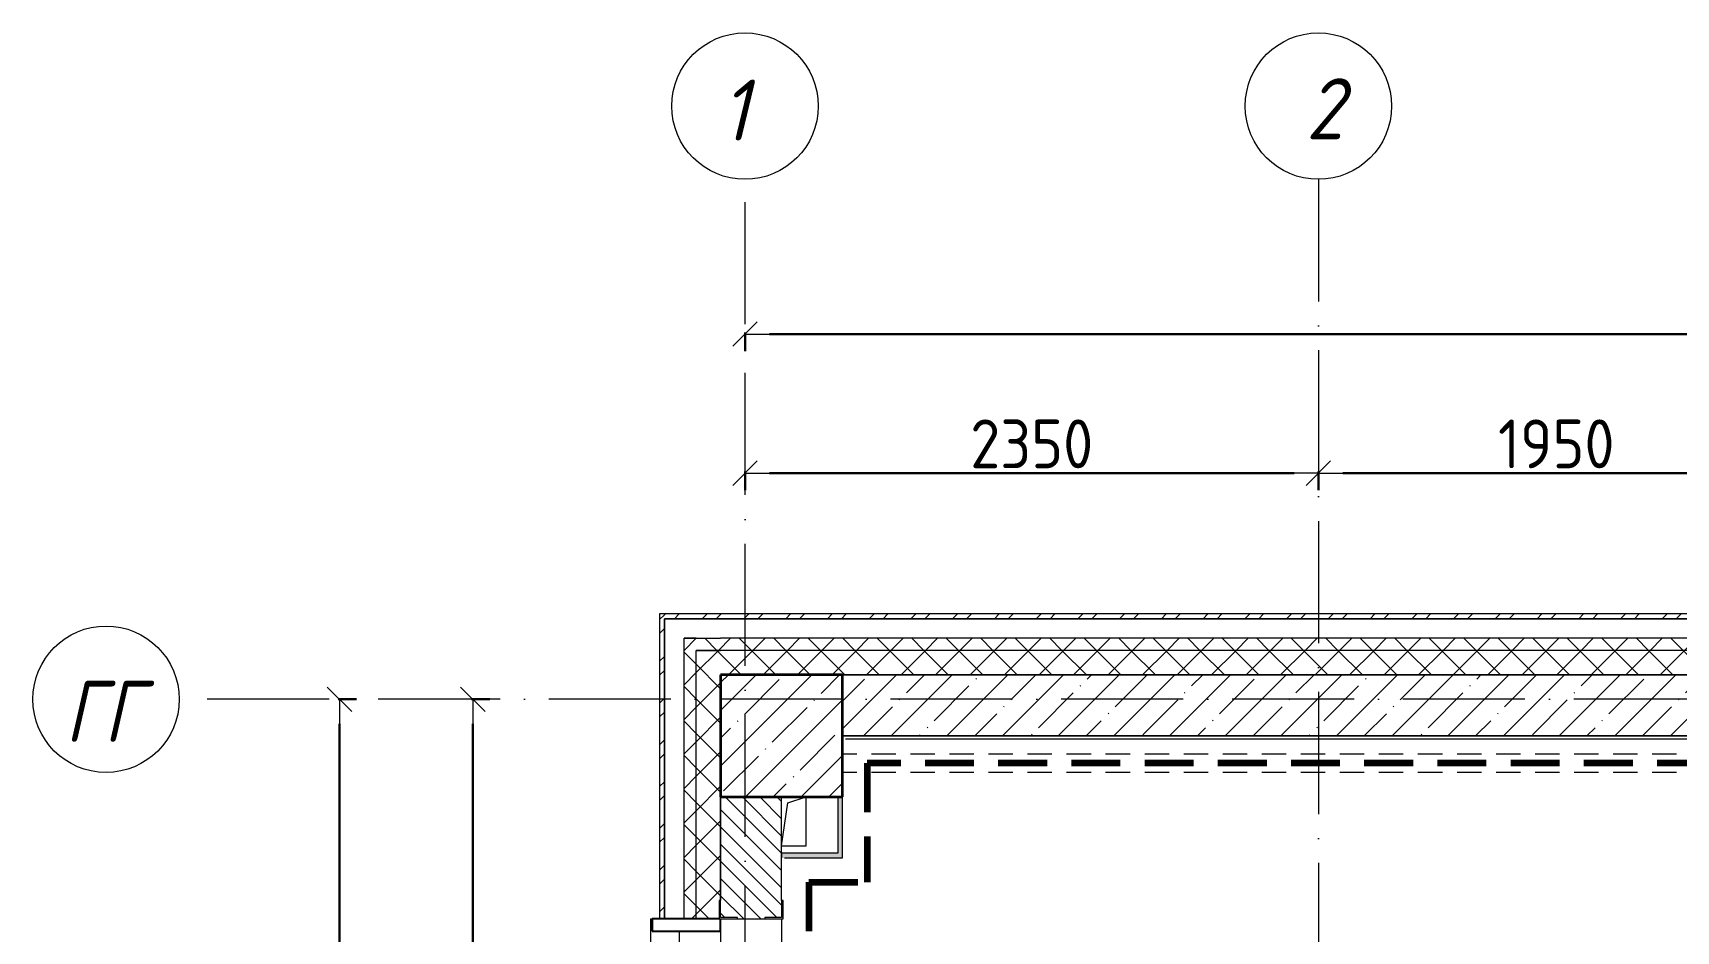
# Model space of a CAD drawing. Header units: millimetres. Extents: x -12989 to 629078, y -109036 to 555275.
# Drawn here: x -12989 to -6254, y -57715 to -54035 of the extents above; entities that cross this region are included whole.
import ezdxf

# ---------------------------------------------------------------- set-up
doc = ezdxf.new("R2010")
doc.units = ezdxf.units.MM
for name, pattern in [('200_ШТРИХ_ш1п0_6_', [160, 100, -60]), ('50_200_ШТРИХ_1Т_ш5_п1_п1_', [700, 500, -100, 0, -100]), ('Штрих короткий', [300, 150, -150]), ('Штриховая _2 мм - 1 мм_', [300, 200, -100])]:
    doc.linetypes.add(name, pattern=pattern)
for name, color, linetype, lineweight in [('4 -стяжа', 7, 'Continuous', 30), ('Импосты витража-1', 7, 'Continuous', 25), ('Линии-1', 7, '200_ШТРИХ_ш1п0_6_', 9), ('Несущие колонны', 7, 'Continuous', 9), ('Несущие колонны-1', 7, 'Continuous', 35), ('Обобщенные модели', 7, 'Continuous', 9), ('Общие ребра', 7, 'Continuous', 9), ('Окна', 7, 'Continuous', 9), ('Оси', 7, 'Continuous', 9), ('Оси-1', 7, 'Continuous', 20), ('Оси-2', 7, '50_200_ШТРИХ_1Т_ш5_п1_п1_', 9), ('Перемычка-1', 7, 'Штрих короткий', 9), ('Размеры', 7, 'Continuous', 15), ('Стены', 7, 'Continuous', 9), ('Стены-1', 7, 'Continuous', 13), ('Штриховка разреза-1', 7, 'Continuous', 9)]:
    doc.layers.add(name, color=color, linetype=linetype, lineweight=lineweight)
doc.layers.add('СТ-1_1', color=7, linetype='Штриховая _2 мм - 1 мм_', lineweight=90, true_color=0x888888)
doc.layers.add('Штриховка разреза-3', color=7, linetype='Continuous', lineweight=9, true_color=0x0080ff)
doc.layers.get('4 -стяжа').off()
doc.styles.add('ISOCPEUR_I_1', font='isocpeui.ttf', dxfattribs={"width": 0.85, "height": 2.5})
doc.styles.add('СПДС', font='isocpeur.ttf', dxfattribs={"width": 0.9})
doc.dimstyles.new('Размера А3', dxfattribs={"dimtxt": 200, "dimasz": 100, "dimexe": 70, "dimexo": 100, "dimgap": 20, "dimtad": 1, "dimdec": 0, "dimrnd": 10, "dimzin": 0, "dimdsep": 46, "dimtxsty": 'СПДС', "dimblk": 'ARROWHEAD_6', "dimcen": 1, "dimclrd": 256, "dimclre": 256, "dimclrt": 256, "dimazin": 0, "dimtfac": 1, "dimtdec": 0, "dimtmove": 2, "dimatfit": 3, "dimfxl": 1, "dimtolj": 1, "dimtzin": 0, "dimarcsym": 0})
pattern_1 = [(45, (0, 0), (-70.71068, 70.71068), []), (135, (0, 0), (-70.71068, -70.71068), [])]
pattern_2 = [(45, (0, 0), (-85.53659, 85.53659), []), (45, (57.02, 0), (-85.53659, 85.53659), [])]

# ---------------------------------------------------------------- blocks, each defined once
blk = doc.blocks.new('Ось сетки - Круг_Ø6_00__ISO-2_5_0_9K_-16731441-АИ2_02_План отделки стен 2-го этажа _Часть 2_')
at = {"layer": 'Оси-1'}
blk.add_circle((0, 0), 3, dxfattribs=at)
blk = doc.blocks.new('ARROWHEAD_6')
at = {"color": 0, "linetype": 'Continuous'}
for p, q in [((0, 0), (-1, 0)), ((-0.5, -0.5), (0.5, 0.5))]:
    blk.add_line(p, q, dxfattribs=at)
blk = doc.blocks.new('*D663')
at = {"layer": 'Defpoints', "color": 0, "transparency": 16777216}
for p in [(-10070.1, -55732.8), (-7720.1, -55732.8), (-7720.1, -55838.9)]:
    blk.add_point(p, dxfattribs=at)
at = {"layer": 'Размеры', "lineweight": -2, "transparency": 16777216}
for p, q in [((-10070.1, -55832.8), (-10070.1, -55908.9)), ((-9970.1, -55838.9), (-7820.1, -55838.9)), ((-7720.1, -55832.8), (-7720.1, -55908.9))]:
    blk.add_line(p, q, dxfattribs=at)
at = {"layer": 'Размеры', "lineweight": -2, "transparency": 16777216, "xscale": 100, "yscale": 100, "zscale": 100, "rotation": 180}
blk.add_blockref('ARROWHEAD_6', (-10070.1, -55838.9), dxfattribs=at)
at = {"layer": 'Размеры', "lineweight": -2, "transparency": 16777216, "xscale": 100, "yscale": 100, "zscale": 100}
blk.add_blockref('ARROWHEAD_6', (-7720.1, -55838.9), dxfattribs=at)
at = {"layer": 'Размеры', "transparency": 16777216, "insert": (-8895.1, -55718.9), "char_height": 200, "width": 2.488, "attachment_point": 5, "style": 'СПДС'}
blk.add_mtext('\\A1;2350', dxfattribs=at)
blk = doc.blocks.new('*D664')
at = {"layer": 'Defpoints', "color": 0, "transparency": 16777216}
for p in [(-7720.1, -55732.8), (-5770.1, -55732.8), (-5770.1, -55838.9)]:
    blk.add_point(p, dxfattribs=at)
at = {"layer": 'Размеры', "lineweight": -2, "transparency": 16777216}
for p, q in [((-7720.1, -55832.8), (-7720.1, -55908.9)), ((-7620.1, -55838.9), (-5870.1, -55838.9)), ((-5770.1, -55832.8), (-5770.1, -55908.9))]:
    blk.add_line(p, q, dxfattribs=at)
at = {"layer": 'Размеры', "lineweight": -2, "transparency": 16777216, "xscale": 100, "yscale": 100, "zscale": 100, "rotation": 180}
blk.add_blockref('ARROWHEAD_6', (-7720.1, -55838.9), dxfattribs=at)
at = {"layer": 'Размеры', "lineweight": -2, "transparency": 16777216, "xscale": 100, "yscale": 100, "zscale": 100}
blk.add_blockref('ARROWHEAD_6', (-5770.1, -55838.9), dxfattribs=at)
at = {"layer": 'Размеры', "transparency": 16777216, "insert": (-6745.1, -55718.9), "char_height": 200, "width": 2.3, "attachment_point": 5, "style": 'СПДС'}
blk.add_mtext('\\A1;1950', dxfattribs=at)
blk = doc.blocks.new('*D672')
at = {"layer": 'Defpoints', "color": 0, "transparency": 16777216}
for p in [(-10070.1, -55163.3), (15729.9, -55163.3), (15729.9, -55269.3)]:
    blk.add_point(p, dxfattribs=at)
at = {"layer": 'Размеры', "lineweight": -2, "transparency": 16777216}
for p, q in [((-10070.1, -55263.3), (-10070.1, -55339.3)), ((-9970.1, -55269.3), (15629.9, -55269.3)), ((15729.9, -55263.3), (15729.9, -55339.3))]:
    blk.add_line(p, q, dxfattribs=at)
at = {"layer": 'Размеры', "lineweight": -2, "transparency": 16777216, "xscale": 100, "yscale": 100, "zscale": 100, "rotation": 180}
blk.add_blockref('ARROWHEAD_6', (-10070.1, -55269.3), dxfattribs=at)
at = {"layer": 'Размеры', "lineweight": -2, "transparency": 16777216, "xscale": 100, "yscale": 100, "zscale": 100}
blk.add_blockref('ARROWHEAD_6', (15729.9, -55269.3), dxfattribs=at)
at = {"layer": 'Размеры', "transparency": 16777216, "insert": (2829.9, -55149.3), "char_height": 200, "width": 3.111, "attachment_point": 5, "style": 'СПДС'}
blk.add_mtext('\\A1;25800', dxfattribs=at)
blk = doc.blocks.new('*D685')
at = {"layer": 'Defpoints', "color": 0, "transparency": 16777216}
for p in [(-11291.7, -56765.3), (-11185.6, -56765.3), (-11291.7, -60415.3)]:
    blk.add_point(p, dxfattribs=at)
at = {"layer": 'Размеры', "lineweight": -2, "transparency": 16777216}
for p, q in [((-11191.7, -56765.3), (-11115.6, -56765.3)), ((-11185.6, -60315.3), (-11185.6, -56865.3)), ((-11191.7, -60415.3), (-11115.6, -60415.3))]:
    blk.add_line(p, q, dxfattribs=at)
at = {"layer": 'Размеры', "lineweight": -2, "transparency": 16777216, "xscale": 100, "yscale": 100, "zscale": 100}
for p, rotation in [((-11185.6, -56765.3), 90), ((-11185.6, -60415.3), 270)]:
    blk.add_blockref('ARROWHEAD_6', p, dxfattribs=dict(at, rotation=rotation))
at = {"layer": 'Размеры', "transparency": 16777216, "insert": (-11305.6, -58590.3), "char_height": 200, "width": 2.488, "attachment_point": 5, "rotation": 90, "style": 'СПДС'}
blk.add_mtext('\\A1;3650', dxfattribs=at)
blk = doc.blocks.new('*D686')
at = {"layer": 'Defpoints', "color": 0, "transparency": 16777216}
for p in [(-11838.1, -56765.3), (-11732, -56765.3), (-11838.1, -106215.3)]:
    blk.add_point(p, dxfattribs=at)
at = {"layer": 'Размеры', "lineweight": -2, "transparency": 16777216}
for p, q in [((-11738.1, -56765.3), (-11662, -56765.3)), ((-11732, -106115.3), (-11732, -56865.3)), ((-11738.1, -106215.3), (-11662, -106215.3))]:
    blk.add_line(p, q, dxfattribs=at)
at = {"layer": 'Размеры', "lineweight": -2, "transparency": 16777216, "xscale": 100, "yscale": 100, "zscale": 100}
for p, rotation in [((-11732, -56765.3), 90), ((-11732, -106215.3), 270)]:
    blk.add_blockref('ARROWHEAD_6', p, dxfattribs=dict(at, rotation=rotation))
at = {"layer": 'Размеры', "transparency": 16777216, "insert": (-11852, -81490.3), "char_height": 200, "width": 3.261, "attachment_point": 5, "rotation": 90, "style": 'СПДС'}
blk.add_mtext('\\A1;49450', dxfattribs=at)
blk = doc.blocks.new('BSC_Колонна _Прямоугольная - 500х500-V39-АИ2_02_План отделки стен 2-го этажа _Часть 2_')
at = {"layer": 'Несущие колонны'}
h = blk.add_hatch(dxfattribs=at)
h.set_pattern_fill('FP_47', color=256, style=0, pattern_type=2)
h.set_pattern_definition([(45, (-150, -49300), (-114.04925, 114.04925), []), (45, (-35.95, -49300), (-114.04925, 114.04925), [201.613, -40.323, 3.353, -36.97])])
h.paths.add_polyline_path([(-250, -250), (250, -250), (250, 250), (-250, 250), (-250, 167)], flags=0)
at = {"layer": 'Несущие колонны-1'}
for p, q in [((250, 250), (-250, 250)), ((-250, 250), (-250, -250)), ((250, -250), (250, 250)), ((-250, -250), (250, -250))]:
    blk.add_line(p, q, dxfattribs=at)
blk = doc.blocks.new('Проем_Дверь_Прямоугольный - 1800х2700h_оконные проемы-25805030-АИ2_02_План отделки стен 2-го этажа _Часть 2_')
at = {"layer": 'Перемычка-1'}
for p, q in [((900, 125), (-900, 125)), ((900, -125), (-900, -125))]:
    blk.add_line(p, q, dxfattribs=at)
blk = doc.blocks.new('Прямоугольный импост - Откос НВФ_50х280 мм-25993838-АИ2_02_План отделки стен 2-го этажа _Часть 2_')
at = {"layer": 'Импосты витража-1'}
for p, q in [((0, 130), (-50, 130)), ((-50, 130), (-50, -150)), ((0, -144), (0, 130)), ((-50, -150), (0, -150))]:
    blk.add_line(p, q, dxfattribs=at)
blk = doc.blocks.new('Фахверк_СКБ_Уголок - 250_2700-27497298-АИ2_02_План отделки стен 2-го этажа _Часть 2_')
at = {"layer": 'Обобщенные модели'}
for p, q in [((200, 181), (125, 181)), ((125, 181), (125, 106)), ((131, 106), (131, 175)), ((131, 175), (200, 175)), ((200, 175), (200, 181)), ((125, 106), (131, 106)), ((131, -6), (125, -6)), ((125, -6), (125, -81)), ((131, -75), (131, -6)), ((125, -81), (200, -81)), ((200, -75), (131, -75)), ((200, -81), (200, -75))]:
    blk.add_line(p, q, dxfattribs=at)
blk = doc.blocks.new('AR_Отверстие прямоугольное _в плите_ - AR_Отверстие прямоугольное _в плите_-30510733-АИ2_02_План отделки стен 2-го этажа _Часть 2_')
at = {"layer": 'Обобщенные модели'}
for p, q in [((-50, -100), (-25, 75)), ((-25, 75), (50, 100)), ((50, -100), (50, 100)), ((-50, -100), (50, -100))]:
    blk.add_line(p, q, dxfattribs=at)
blk = doc.blocks.new('Отлив_СКБ - Отлив витража_120_НВФ-31885689-АИ2_02_План отделки стен 2-го этажа _Часть 2_')
at = {"layer": 'Окна'}
for p, q in [((0, 113), (0, 120)), ((1800, 120), (0, 120)), ((1800, 120), (1800, 113)), ((50, 2), (1750, 2))]:
    blk.add_line(p, q, dxfattribs=at)
blk = doc.blocks.new('0125-Р-ОО-Ш2-АР-о_23_10_2024_rvt-1-АИ2_02_План отделки стен 2-го этажа _Часть 2_')
at = {"layer": 'Штриховка разреза-1'}
h = blk.add_hatch(dxfattribs=at)
h.set_pattern_fill('FP_80', color=256, style=0, pattern_type=2)
h.set_pattern_definition(pattern_2)
h.paths.add_polyline_path([(-330, 33880), (-330, 34900), (-350, 34900), (-350, 33880)], flags=0)
h.paths.add_polyline_path([(-330, 36700), (-330, 37825), (-350, 37825), (-350, 36700)], flags=0)
h.paths.add_polyline_path([(-330, 39625), (-330, 40750), (-350, 40750), (-350, 39625)], flags=0)
h.paths.add_polyline_path([(-330, 45550), (-330, 46750), (-350, 46750), (-350, 45550)], flags=0)
h.paths.add_polyline_path([(-350, 48550), (-330, 48550), (-330, 49800), (-350, 49800), (-350, 49467)], flags=0)
h = blk.add_hatch(dxfattribs=at)
h.set_pattern_fill('FP_80', color=256, style=0, pattern_type=2)
h.set_pattern_definition(pattern_2)
h.paths.add_polyline_path([(26130, 49780), (26130, 49800), (17950, 49800), (17950, 49780), (23915, 49780)], flags=0)
h.paths.add_polyline_path([(16950, 49780), (16950, 49800), (15750, 49800), (15750, 49780), (16459.1, 49780)], flags=0)
h.paths.add_polyline_path([(7950, 49780), (7950, 49800), (-330, 49800), (-330, 49780), (7139.2, 49780)], flags=0)
h = blk.add_hatch(dxfattribs=at)
h.set_pattern_fill('FP_81', color=256, style=0, pattern_type=2)
h.set_pattern_definition(pattern_1)
h.paths.add_polyline_path([(-200, 34050), (-200, 34900), (-250, 34900), (-250, 34050)], flags=0)
h.paths.add_polyline_path([(-200, 36700), (-200, 37825), (-250, 37825), (-250, 36700)], flags=0)
h.paths.add_polyline_path([(-200, 39625), (-200, 40750), (-250, 40750), (-250, 39625)], flags=0)
h.paths.add_polyline_path([(-200, 45550), (-200, 46750), (-250, 46750), (-250, 45550)], flags=0)
h.paths.add_polyline_path([(-200, 48550), (-200, 49700), (-250, 49700), (-250, 48550)], flags=0)
h = blk.add_hatch(dxfattribs=at)
h.set_pattern_fill('FP_81', color=256, style=0, pattern_type=2)
h.set_pattern_definition(pattern_1)
h.paths.add_polyline_path([(26000, 49650), (26050, 49650), (26050, 49700), (17950, 49700), (17950, 49650), (23915, 49650)], flags=0)
h.paths.add_polyline_path([(16950, 49650), (16950, 49700), (15750, 49700), (15750, 49650), (16459.1, 49650)], flags=0)
h.paths.add_polyline_path([(7950, 49650), (7950, 49700), (-200, 49700), (-200, 49650), (7139.2, 49650)], flags=0)
h = blk.add_hatch(dxfattribs=at)
h.set_pattern_fill('FP_81', color=256, style=0, pattern_type=2)
h.set_pattern_definition(pattern_1)
h.paths.add_polyline_path([(-100, 34050), (-100, 34825), (-106, 34825), (-106, 34900), (-200, 34900), (-200, 34050)], flags=0)
h.paths.add_polyline_path([(-106, 36700), (-106, 36775), (-100, 36775), (-100, 37750), (-106, 37750), (-106, 37825), (-200, 37825), (-200, 36700)], flags=0)
h.paths.add_polyline_path([(-200, 39625), (-106, 39625), (-106, 39700), (-100, 39700), (-100, 40675), (-106, 40675), (-106, 40750), (-200, 40750), (-200, 39631)], flags=0)
h.paths.add_polyline_path([(-100, 45550), (-100, 46675), (-106, 46675), (-106, 46750), (-200, 46750), (-200, 45550)], flags=0)
h.paths.add_polyline_path([(-106, 48550), (-106, 48625), (-100, 48625), (-100, 49650), (-200, 49650), (-200, 48550)], flags=0)
h = blk.add_hatch(dxfattribs=at)
h.set_pattern_fill('FP_81', color=256, style=0, pattern_type=2)
h.set_pattern_definition(pattern_1)
h.paths.add_polyline_path([(25900, 49550), (26000, 49550), (26000, 49650), (17950, 49650), (17950, 49550), (23915, 49550)], flags=0)
h.paths.add_polyline_path([(16950, 49550), (16950, 49650), (15750, 49650), (15750, 49556), (15825, 49556), (15825, 49550), (16459.1, 49550)], flags=0)
h.paths.add_polyline_path([(7950, 49550), (7950, 49650), (-100, 49650), (-100, 49550), (7450, 49550)], flags=0)
h = blk.add_hatch(dxfattribs=at)
h.set_pattern_fill('FP_1', color=256, style=0, pattern_type=2)
h.set_pattern_definition([(45, (0, 0), (-114.04925, 114.04925), []), (45, (114.05, 0), (-114.04925, 114.04925), [201.612, -40.322, 3.353, -36.97])])
h.paths.add_polyline_path([(7450, 49300), (7450, 49550), (400, 49550), (400, 49300), (7139.2, 49300)], flags=0)
h = blk.add_hatch(dxfattribs=at)
h.set_pattern_fill('FP_2', color=256, style=0, pattern_type=2)
h.set_pattern_definition([(135, (0, 0), (-35.35534, -35.35534), [])])
h.paths.add_polyline_path([(150, 46050), (150, 46744), (81, 46744), (81, 46750), (-31, 46750), (-31, 46744), (-100, 46744), (-100, 46050)], flags=0)
h.paths.add_polyline_path([(-31, 48550), (81, 48550), (81, 48556), (150, 48556), (150, 49050), (-100, 49050), (-100, 48556), (-31, 48556)], flags=0)
at = {"layer": 'Линии-1'}
for p, q in [((7338, 49225), (400, 49225)), ((7338, 49150), (400, 49150))]:
    blk.add_line(p, q, dxfattribs=at)
at = {"layer": 'Общие ребра'}
for p, q in [((-330, 49780), (-330, 48550)), ((-330, 48550), (-330, 49780)), ((-100, 49780), (-250, 49780)), ((-250, 49700), (-200, 49700)), ((-250, 48550), (-250, 49700)), ((-200, 49700), (-250, 49700)), ((-200, 49700), (-100, 49700)), ((-200, 49650), (-100, 49650)), ((-100, 49650), (-200, 49650)), ((-200, 48550), (-200, 49650)), ((7950, 49700), (-100, 49700)), ((7950, 49650), (-100, 49650)), ((-100, 49050), (-100, 48625)), ((-100, 48625), (-100, 49050))]:
    blk.add_line(p, q, dxfattribs=at)
at = {"layer": 'Стены'}
blk.add_line((150, 48550), (150, 46750), dxfattribs=at)
at = {"layer": 'Стены-1'}
for p, q in [((-350, 49800), (-350, 48550)), ((-330, 49800), (-350, 49800)), ((7950, 49800), (-330, 49800)), ((-250, 49780), (-330, 49780)), ((-330, 49780), (7950, 49780)), ((-100, 49780), (-250, 49780)), ((7950, 49780), (-100, 49780)), ((400, 49550), (7450, 49550)), ((7450, 49550), (400, 49550)), ((400, 49300), (7450, 49300)), ((150, 48625), (150, 49050)), ((-350, 48550), (-330, 48550)), ((-330, 48550), (-106, 48550)), ((-31, 48550), (81, 48550))]:
    blk.add_line(p, q, dxfattribs=at)
for name, p in [('BSC_Колонна _Прямоугольная - 500х500-V39-АИ2_02_План отделки стен 2-го этажа _Часть 2_', (150, 49300)), ('AR_Отверстие прямоугольное _в плите_ - AR_Отверстие прямоугольное _в плите_-30510733-АИ2_02_План отделки стен 2-го этажа _Часть 2_', (200, 48950))]:
    blk.add_blockref(name, p)
for name, p, rotation in [('Фахверк_СКБ_Уголок - 250_2700-27497298-АИ2_02_План отделки стен 2-го этажа _Часть 2_', (75, 48425), 89.99999999999991), ('Отлив_СКБ - Отлив витража_120_НВФ-31885689-АИ2_02_План отделки стен 2-го этажа _Часть 2_', (-267, 46750), 90), ('Прямоугольный импост - Откос НВФ_50х280 мм-25993838-АИ2_02_План отделки стен 2-го этажа _Часть 2_', (-250, 48550), 89.99999999999773), ('Проем_Дверь_Прямоугольный - 1800х2700h_оконные проемы-25805030-АИ2_02_План отделки стен 2-го этажа _Часть 2_', (25, 47650), 89.99999999999991)]:
    blk.add_blockref(name, p, dxfattribs=dict(rotation=rotation))
blk = doc.blocks.new('2ч2эт')
at = {"layer": 'Штриховка разреза-3'}
for points in [[(-9670.1, -57415.3), (-9670.1, -57165.3), (-9690.1, -57165.3), (-9690.1, -57415.3)], [(-9690.1, -57415.3), (-9690.1, -57395.3), (-9920.1, -57395.3), (-9920.1, -57415.3), (-9908.1, -57415.3)]]:
    blk.add_hatch(color=256, dxfattribs=at).paths.add_polyline_path(points, flags=0)
at = {"layer": 'СТ-1_1'}
for p, q in [((-2832.1, -57027.3), (-9570.1, -57027.3)), ((-9570.1, -57027.3), (-9570.1, -57515.3)), ((-9808.1, -57515.3), (-9808.1, -59805.3)), ((-9808.1, -57515.3), (-9570.1, -57515.3))]:
    blk.add_line(p, q, dxfattribs=at)
at = {"layer": 'Стены-1'}
for p, q in [((-2720.1, -56915.3), (-9670.1, -56915.3)), ((-9658.1, -56927.3), (-2732.1, -56927.3)), ((-9690.1, -57165.3), (-9690.1, -57395.3)), ((-9670.1, -57415.3), (-9670.1, -57165.3)), ((-9690.1, -57395.3), (-9920.1, -57395.3)), ((-9920.1, -57395.3), (-9920.1, -57415.3)), ((-9908.1, -57415.3), (-9670.1, -57415.3))]:
    blk.add_line(p, q, dxfattribs=at)
blk.add_blockref('0125-Р-ОО-Ш2-АР-о_23_10_2024_rvt-1-АИ2_02_План отделки стен 2-го этажа _Часть 2_', (-10070.1, -106215.3))
blk = doc.blocks.new('ось2эт')
at = {"layer": 'Оси-2'}
for p, q in [((-10070.1, -108435.9), (-10070.1, -54635.1)), ((-7720.1, -54635.1), (-7720.1, -108435.9)), ((18329.9, -56765.3), (-12388.8, -56765.3))]:
    blk.add_line(p, q, dxfattribs=at)
at = {"layer": 'Оси-1', "xscale": 99.99999999999993, "yscale": 99.99999999999993, "zscale": 99.99999999999993}
blk.add_blockref('Ось сетки - Круг_Ø6_00__ISO-2_5_0_9K_-16731441-АИ2_02_План отделки стен 2-го этажа _Часть 2_', (-10070.1, -54335.1), dxfattribs=at)
for p, rotation in [((-7720.1, -54335.1), 180), ((-12688.8, -56765.3), 89.9999999999998)]:
    blk.add_blockref('Ось сетки - Круг_Ø6_00__ISO-2_5_0_9K_-16731441-АИ2_02_План отделки стен 2-го этажа _Часть 2_', p, dxfattribs=dict(at, rotation=rotation))
at = {"layer": 'Оси', "char_height": 250, "attachment_point": 1, "style": 'ISOCPEUR_I_1'}
for s, insert, width in [('\\fISOCPEUR|b0|i1|c204|p34|;\\W.9;1', (-10167.9, -54226.3), 144.304), ('\\fISOCPEUR|b0|i1|c204|p34|;\\W.9;2', (-7771.2, -54221.1), 202.025), ('ГГ', (-12855.9, -56689.2), 404.05)]:
    blk.add_mtext(s, dxfattribs=dict(at, insert=insert, width=width))
at = {"layer": 'Размеры'}
for base, p1, p2, picture, middle in [((15729.9, -55269.3), (-10070.1, -55163.3), (15729.9, -55163.3), '*D672', (2829.9, -55149.3)), ((-7720.1, -55838.9), (-10070.1, -55732.8), (-7720.1, -55732.8), '*D663', (-8895.1, -55718.9)), ((-5770.1, -55838.9), (-7720.1, -55732.8), (-5770.1, -55732.8), '*D664', (-6745.1, -55718.9))]:
    dim = blk.add_linear_dim(base=base, p1=p1, p2=p2, dimstyle='Размера А3', dxfattribs=at)
    dim.commit()
    dim.dimension.update_dxf_attribs({"geometry": picture, "text_midpoint": middle})
for base, p1, p2, picture, middle in [((-11732, -56765.3), (-11838.1, -106215.3), (-11838.1, -56765.3), '*D686', (-11852, -81490.3)), ((-11185.6, -56765.3), (-11291.7, -60415.3), (-11291.7, -56765.3), '*D685', (-11305.6, -58590.3))]:
    dim = blk.add_linear_dim(base=base, p1=p1, p2=p2, angle=90, dimstyle='Размера А3', dxfattribs=at)
    dim.commit()
    dim.dimension.update_dxf_attribs({"geometry": picture, "text_midpoint": middle})

msp = doc.modelspace()

# ---------------------------------------------------------------- block references
at = {"layer": '4 -стяжа'}
for name in ['ось2эт', '2ч2эт']:
    msp.add_blockref(name, (0, 0), dxfattribs=at)

doc.saveas('drawing.dxf')
